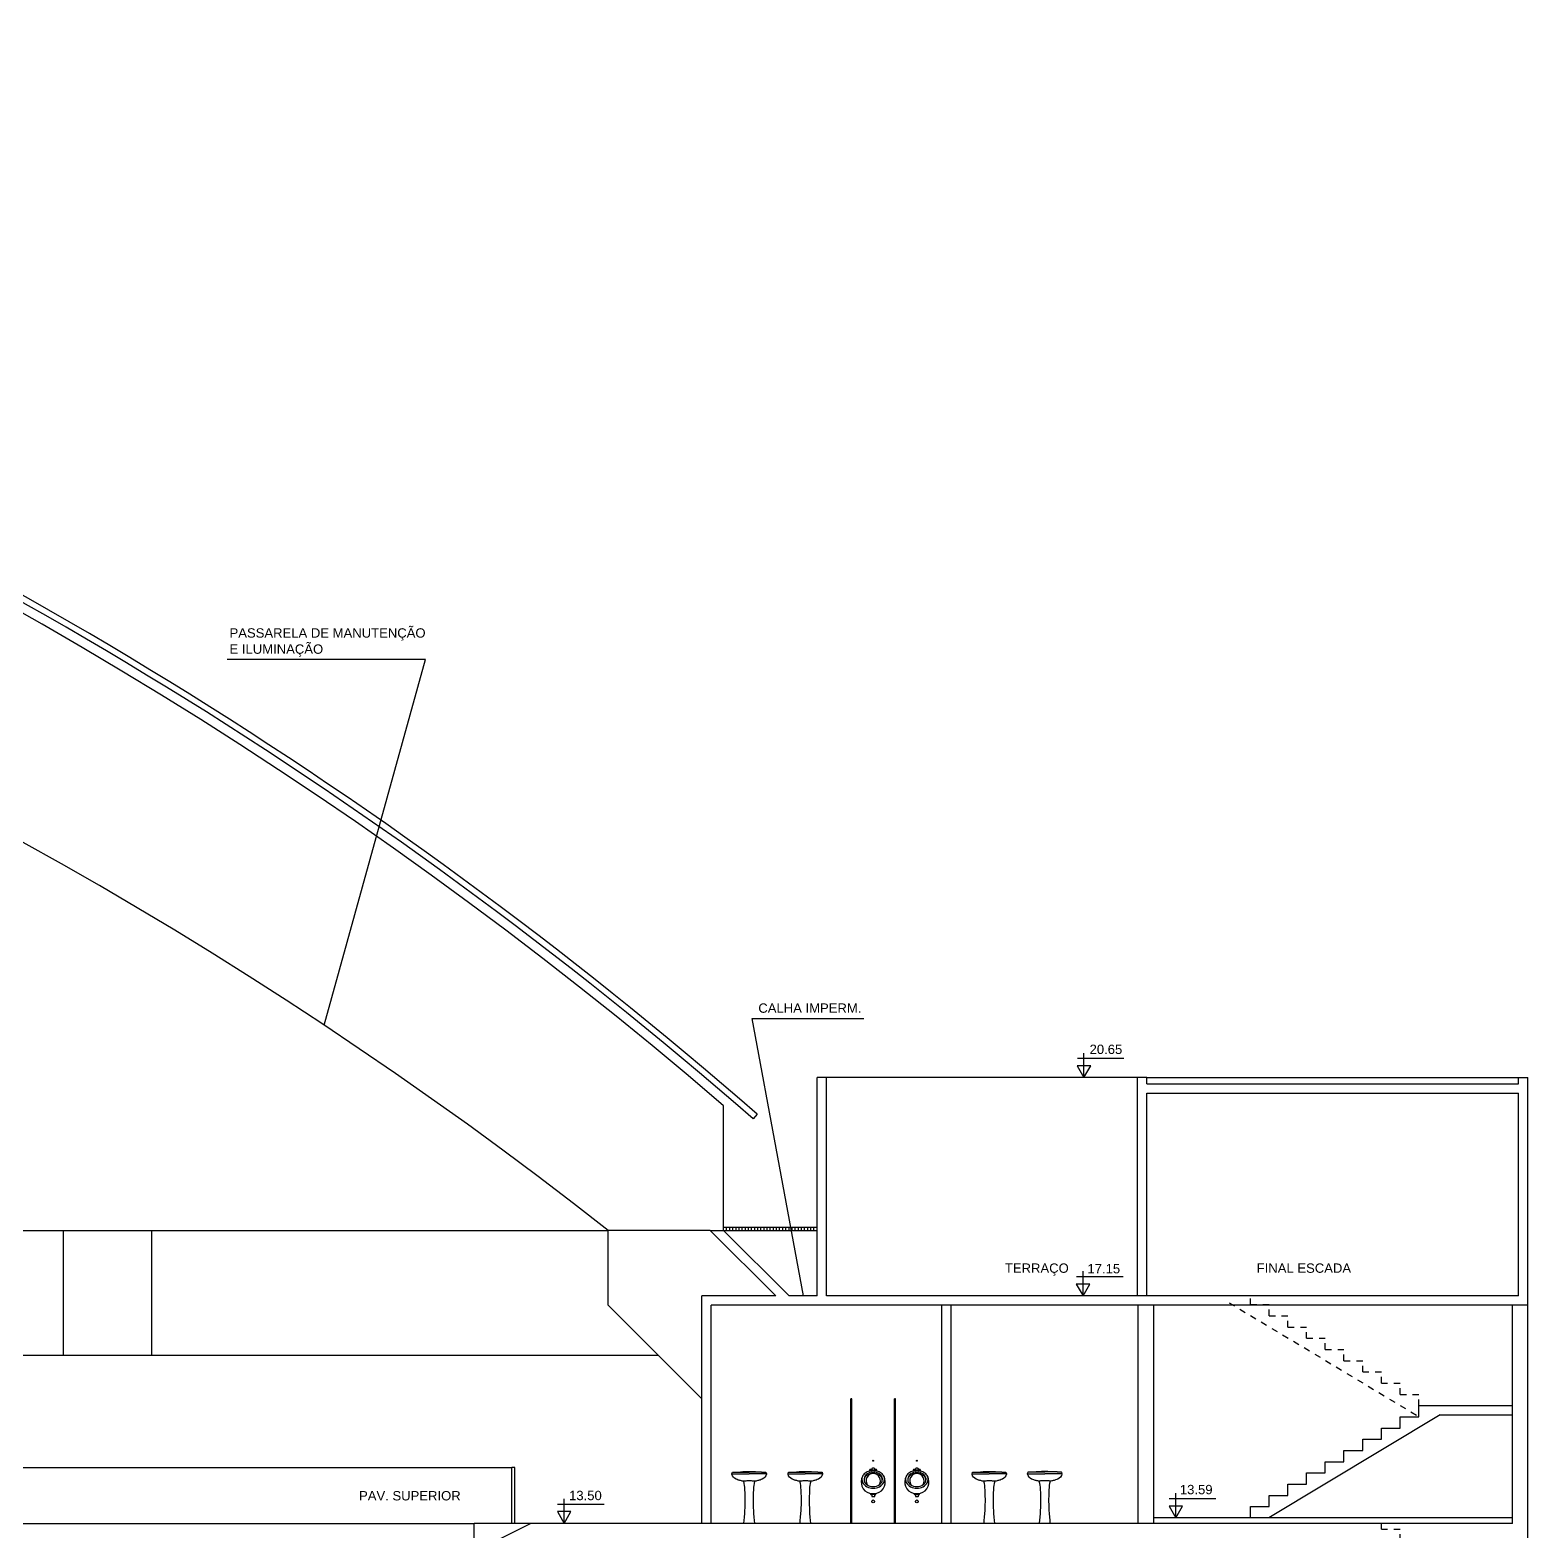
# Model space of a CAD drawing. Extents: x -748 to 161, y 105 to 425.
# Drawn here: x -227.96 to -203.94, y 244.01 to 268.08 of the extents above; entities that cross this region are included whole.
import ezdxf

# ---------------------------------------------------------------- set-up
doc = ezdxf.new("R2010")
doc.units = 0
doc.header["$LTSCALE"] = 2
doc.header["$MEASUREMENT"] = 0
doc.linetypes.add('DOT', pattern=[0.25, 0, -0.25])
doc.layers.get('0').update_dxf_attribs({"linetype": 'CONTINUOUS'})
for name, color, linetype in [('01', 1, 'CONTINUOUS'), ('02', 2, 'CONTINUOUS'), ('03', 3, 'CONTINUOUS'), ('06', 6, 'CONTINUOUS'), ('NOVOSNIVEIS', 30, 'CONTINUOUS'), ('TEXTO--0-20', 25, 'CONTINUOUS')]:
    doc.layers.add(name, color=color, linetype=linetype)
doc.styles.add('REGUA60', font='arial.ttf')

# ---------------------------------------------------------------- blocks, each defined once
blk = doc.blocks.new('LAVA-VIS')
at = {"color": 2}
blk.add_line((-0.2, 0.825), (0, 0.825), dxfattribs=at)
for points in [[(-0.089, 0.678, -0.012678), (-0.095, 0.678, -0.063987), (-0.099, 0.678, -0.005486), (-0.15, 0.69, -0.021251), (-0.174, 0.697, -0.014146), (-0.21, 0.71, -0.22714), (-0.276, 0.791, -0.197038), (-0.276, 0.799), (-0.268, 0.822, -0.322823), (-0.263, 0.825), (-0.2, 0.825), (-0.14, 0.83), (-0.1, 0.832), (-0.05, 0.835), (0, 0.835), (0.05, 0.835), (0.1, 0.832), (0.14, 0.83), (0.2, 0.825), (0.263, 0.825, -0.322823), (0.268, 0.822), (0.276, 0.799, -0.197038), (0.276, 0.791, -0.22714), (0.21, 0.71, -0.014146), (0.174, 0.697, -0.021251), (0.15, 0.69, -0.005486), (0.099, 0.678, -0.063987), (0.095, 0.678, -0.012678), (0.089, 0.678)], [(0.087, 0.679), (0.078, 0.64), (0.073, 0.61), (0.07, 0.58), (0.067, 0.53), (0.065, 0.5), (0.065, 0.49), (0.063, 0.43), (0.062, 0.4), (0.062, 0.35), (0.063, 0.3), (0.065, 0.25), (0.067, 0.21), (0.07, 0.16), (0.075, 0.1), (0.08, 0.05), (0.084, 0.005, -0.443716), (0.079, 0), (0, 0), (-0.079, 0, -0.443716), (-0.084, 0.005), (-0.08, 0.05), (-0.075, 0.1), (-0.07, 0.16), (-0.067, 0.21), (-0.065, 0.25), (-0.063, 0.3), (-0.062, 0.35), (-0.062, 0.4), (-0.063, 0.43), (-0.065, 0.49), (-0.065, 0.5), (-0.067, 0.53), (-0.07, 0.58), (-0.073, 0.61), (-0.078, 0.64), (-0.087, 0.679)]]:
    blk.add_lwpolyline(points, format="xyb")
for points in [[(-0.277, 0.795), (0, 0.795)], [(0.2, 0.825), (0, 0.825)], [(0.277, 0.795), (0, 0.795)]]:
    blk.add_lwpolyline(points, dxfattribs=at)
blk.add_lwpolyline([(0.089, 0.678, 0.003787), (0.07, 0.68, 0.008379), (0.039, 0.682, 0.006812), (0, 0.683, 0.006812), (-0.039, 0.682, 0.008379), (-0.07, 0.68, 0.003787), (-0.089, 0.678, -0.012678)], format="xyb", dxfattribs=at)

msp = doc.modelspace()

# ---------------------------------------------------------------- linework, layer by layer
msp.add_line((-216.841, 248.828), (-216.841, 250.828))
at = {"ltscale": 0.5}
for p, q in [((-216.3, 250.69), (-216.365, 250.615)), ((-320.238, 245.028), (-220.238, 245.028))]:
    msp.add_line(p, q, dxfattribs=at)
at = {"linetype": 'DOT', "ltscale": 0.1}
for p, q in [((-208.391, 247.638), (-208.391, 247.778)), ((-208.732, 247.668), (-205.691, 245.843)), ((-208.391, 247.638), (-208.091, 247.638)), ((-208.091, 247.458), (-208.091, 247.638)), ((-208.091, 247.458), (-207.791, 247.458)), ((-207.791, 247.278), (-207.791, 247.458)), ((-207.791, 247.278), (-207.491, 247.278)), ((-207.491, 247.098), (-207.491, 247.278)), ((-207.491, 247.098), (-207.191, 247.098)), ((-207.191, 246.918), (-207.191, 247.098)), ((-207.191, 246.918), (-206.891, 246.918)), ((-206.891, 246.738), (-206.891, 246.918)), ((-206.891, 246.738), (-206.591, 246.738)), ((-206.591, 246.558), (-206.591, 246.738)), ((-206.591, 246.558), (-206.291, 246.558)), ((-206.291, 246.378), (-206.291, 246.558)), ((-206.291, 246.378), (-205.991, 246.378)), ((-205.991, 246.198), (-205.991, 246.378)), ((-205.991, 246.198), (-205.691, 246.198)), ((-205.691, 246.018), (-205.691, 246.198)), ((-206.291, 244.038), (-206.291, 244.218)), ((-206.291, 244.038), (-205.991, 244.038)), ((-205.991, 243.858), (-205.991, 244.038))]:
    msp.add_line(p, q, dxfattribs=at)
at = {"ltscale": 0.5}
for centre, radius, start, end in [((-262.817, 197.351), 70.674, 48.90778, 87.9081), ((-262.817, 197.351), 70.774, 48.90778, 87.9081), ((-262.817, 197.351), 70.524, 49.31256, 87.90365), ((-262.14, 193.519), 70.334, 51.84728, 88.44978)]:
    msp.add_arc(centre, radius, start, end, dxfattribs=at)
at = {"layer": '01', "ltscale": 0.5}
msp.add_line((-204.191, 244.218), (-209.941, 244.218), dxfattribs=at)
at = {"layer": '02', "ltscale": 0.5}
for p, q in [((-210.201, 251.278), (-215.191, 251.278)), ((-210.051, 251.278), (-204.091, 251.278)), ((-321.784, 248.828), (-218.691, 248.828)), ((-227.424, 246.828), (-227.424, 248.828)), ((-226.01, 246.828), (-226.01, 248.828)), ((-218.691, 247.628), (-218.691, 248.828)), ((-217.053, 248.828), (-218.691, 248.828)), ((-216.864, 248.828), (-215.441, 248.828)), ((-216.841, 248.878), (-215.341, 248.878)), ((-216.791, 248.828), (-216.791, 248.878)), ((-216.741, 248.828), (-216.741, 248.878)), ((-216.691, 248.828), (-216.691, 248.878)), ((-216.641, 248.828), (-216.641, 248.878)), ((-216.591, 248.828), (-216.591, 248.878)), ((-216.541, 248.828), (-216.541, 248.878)), ((-216.491, 248.828), (-216.491, 248.878)), ((-216.441, 248.828), (-216.441, 248.878)), ((-216.391, 248.828), (-216.391, 248.878)), ((-216.341, 248.828), (-216.341, 248.878)), ((-216.291, 248.828), (-216.291, 248.878)), ((-216.241, 248.828), (-216.241, 248.878)), ((-216.191, 248.828), (-216.191, 248.878)), ((-216.141, 248.828), (-216.141, 248.878)), ((-216.091, 248.828), (-216.091, 248.878)), ((-216.041, 248.828), (-216.041, 248.878)), ((-215.991, 248.828), (-215.991, 248.878)), ((-215.941, 248.828), (-215.941, 248.878)), ((-215.891, 248.828), (-215.891, 248.878)), ((-215.841, 248.828), (-215.841, 248.878)), ((-215.791, 248.828), (-215.791, 248.878)), ((-215.741, 248.828), (-215.741, 248.878)), ((-215.691, 248.828), (-215.691, 248.878)), ((-215.641, 248.828), (-215.641, 248.878)), ((-215.591, 248.828), (-215.591, 248.878)), ((-215.541, 248.828), (-215.541, 248.878)), ((-215.491, 248.828), (-215.491, 248.878)), ((-215.441, 248.828), (-215.441, 248.878)), ((-215.441, 248.828), (-215.341, 248.828)), ((-215.391, 248.828), (-215.391, 248.878)), ((-217.191, 246.128), (-218.691, 247.628)), ((-322.584, 246.828), (-217.891, 246.828)), ((-214.801, 244.128), (-214.801, 246.128)), ((-214.781, 246.128), (-214.801, 246.128)), ((-214.781, 244.128), (-214.781, 246.128)), ((-214.101, 244.128), (-214.101, 246.128)), ((-214.081, 246.128), (-214.101, 246.128)), ((-214.081, 244.128), (-214.081, 246.128)), ((-214.5, 244.97), (-214.496, 244.985)), ((-214.486, 244.995), (-214.464, 244.997)), ((-214.395, 244.995), (-214.418, 244.997)), ((-214.381, 244.97), (-214.385, 244.985)), ((-213.8, 244.97), (-213.796, 244.985)), ((-213.786, 244.995), (-213.764, 244.997)), ((-213.695, 244.995), (-213.718, 244.997)), ((-213.681, 244.97), (-213.685, 244.985)), ((-214.441, 244.594), (-214.467, 244.594)), ((-214.414, 244.594), (-214.441, 244.594)), ((-213.741, 244.594), (-213.767, 244.594)), ((-213.714, 244.594), (-213.741, 244.594)), ((-319.638, 244.128), (-220.838, 244.128))]:
    msp.add_line(p, q, dxfattribs=at)
at = {"layer": '02'}
for points in [[(-214.621, 244.725, 0.242542), (-214.498, 244.613, -0.251654), (-214.485, 244.6, 0.418034), (-214.479, 244.594), (-214.47, 244.594, -0.525277), (-214.465, 244.589), (-214.465, 244.564, 0.414214), (-214.462, 244.561), (-214.441, 244.561), (-214.42, 244.561, 0.414214), (-214.417, 244.564), (-214.417, 244.589, -0.525277), (-214.412, 244.594), (-214.402, 244.594, 0.418034), (-214.397, 244.6, -0.251654), (-214.384, 244.613, 0.242542), (-214.261, 244.725, 0.203384), (-214.267, 244.879, 0.129371), (-214.312, 244.935, 0.0925), (-214.38, 244.969), (-214.384, 244.985, 0.299676), (-214.395, 244.996), (-214.417, 244.998, 0.492423), (-214.428, 245.013), (-214.441, 245.013), (-214.453, 245.013, 0.492423), (-214.464, 244.998), (-214.486, 244.996, 0.299676), (-214.498, 244.985), (-214.502, 244.969, 0.0925), (-214.57, 244.935, 0.129371), (-214.614, 244.879, 0.203384)], [(-214.441, 244.72, 0.167199), (-214.337, 244.755, 0.178091), (-214.297, 244.809, 0.341921), (-214.341, 244.922, 0.167713), (-214.441, 244.952, 0.167713), (-214.541, 244.922, 0.341921), (-214.584, 244.809, 0.178091), (-214.545, 244.755, 0.167199)], [(-213.921, 244.725, 0.242542), (-213.798, 244.613, -0.251654), (-213.785, 244.6, 0.418034), (-213.779, 244.594), (-213.77, 244.594, -0.525277), (-213.765, 244.589), (-213.765, 244.564, 0.414214), (-213.762, 244.561), (-213.741, 244.561), (-213.72, 244.561, 0.414214), (-213.717, 244.564), (-213.717, 244.589, -0.525277), (-213.712, 244.594), (-213.702, 244.594, 0.418034), (-213.697, 244.6, -0.251654), (-213.684, 244.613, 0.242542), (-213.561, 244.725, 0.203384), (-213.567, 244.879, 0.129371), (-213.612, 244.935, 0.0925), (-213.68, 244.969), (-213.684, 244.985, 0.299676), (-213.695, 244.996), (-213.717, 244.998, 0.492423), (-213.728, 245.013), (-213.741, 245.013), (-213.753, 245.013, 0.492423), (-213.764, 244.998), (-213.786, 244.996, 0.299676), (-213.798, 244.985), (-213.802, 244.969, 0.0925), (-213.87, 244.935, 0.129371), (-213.914, 244.879, 0.203384)], [(-213.741, 244.72, 0.167199), (-213.637, 244.755, 0.178091), (-213.597, 244.809, 0.341921), (-213.641, 244.922, 0.167713), (-213.741, 244.952, 0.167713), (-213.841, 244.922, 0.341921), (-213.884, 244.809, 0.178091), (-213.845, 244.755, 0.167199)]]:
    msp.add_lwpolyline(points, format="xyb", close=True, dxfattribs=at)
at = {"layer": '02', "ltscale": 0.5}
for centre, radius in [((-214.441, 245.134), 0.0075), ((-213.741, 245.134), 0.0075), ((-214.476, 244.983), 0.005), ((-214.406, 244.983), 0.005), ((-213.776, 244.983), 0.005), ((-213.706, 244.983), 0.005), ((-214.441, 244.482), 0.0235), ((-213.741, 244.482), 0.0235)]:
    msp.add_circle(centre, radius, dxfattribs=at)
for centre, radius, start, end in [((-214.509, 244.836), 0.114, 157.7484, 206.5163), ((-214.504, 244.829), 0.0821, 116.1699, 193.9306), ((-214.44, 244.813), 0.116, 90.209, 213.2276), ((-214.445, 244.749), 0.181, 88.4845, 121.7347), ((-214.444, 244.77), 0.207, 90.8586, 105.9954), ((-214.483, 244.982), 0.013, 100.6535, 167.1548), ((-214.47, 244.984), 0.00848, 273.0142, 6.5565), ((-214.501, 244.983), 0.0402, 3.4314, 22.5579), ((-214.438, 245.022), 0.0366, 233.8046, 266.7018), ((-214.443, 245.022), 0.0366, 273.2982, 306.1954), ((-214.436, 244.749), 0.181, 58.2653, 91.5155), ((-214.441, 244.813), 0.116, 326.7724, 89.791), ((-214.437, 244.77), 0.207, 74.0046, 89.1414), ((-214.38, 244.983), 0.0402, 157.4421, 176.5686), ((-214.412, 244.984), 0.00848, 173.4435, 266.9858), ((-214.398, 244.982), 0.013, 12.8452, 79.3465), ((-214.377, 244.829), 0.0821, 346.0694, 63.8301), ((-214.373, 244.836), 0.114, 333.4837, 22.2516), ((-213.809, 244.836), 0.114, 157.7484, 206.5163), ((-213.804, 244.829), 0.0821, 116.1699, 193.9306), ((-213.74, 244.813), 0.116, 90.209, 213.2276), ((-213.745, 244.749), 0.181, 88.4845, 121.7347), ((-213.744, 244.77), 0.207, 90.8586, 105.9954), ((-213.783, 244.982), 0.013, 100.6535, 167.1548), ((-213.77, 244.984), 0.00848, 273.0142, 6.5565), ((-213.801, 244.983), 0.0402, 3.4314, 22.5579), ((-213.738, 245.022), 0.0366, 233.8046, 266.7018), ((-213.743, 245.022), 0.0366, 273.2982, 306.1954), ((-213.736, 244.749), 0.181, 58.2653, 91.5155), ((-213.741, 244.813), 0.116, 326.7724, 89.791), ((-213.737, 244.77), 0.207, 74.0046, 89.1414), ((-213.68, 244.983), 0.0402, 157.4421, 176.5686), ((-213.712, 244.984), 0.00848, 173.4435, 266.9858), ((-213.698, 244.982), 0.013, 12.8452, 79.3465), ((-213.677, 244.829), 0.0821, 346.0694, 63.8301), ((-213.673, 244.836), 0.114, 333.4837, 22.2516), ((-214.463, 244.869), 0.17, 209.4138, 242.6695), ((-214.442, 244.911), 0.217, 243.0862, 270.4647), ((-214.431, 245.15), 0.541, 263.4102, 269.0334), ((-214.439, 244.911), 0.217, 269.5353, 296.9138), ((-214.45, 245.15), 0.541, 270.9666, 276.5898), ((-214.419, 244.869), 0.17, 297.3305, 330.5862), ((-213.763, 244.869), 0.17, 209.4138, 242.6695), ((-213.742, 244.911), 0.217, 243.0862, 270.4647), ((-213.731, 245.15), 0.541, 263.4102, 269.0334), ((-213.739, 244.911), 0.217, 269.5353, 296.9138), ((-213.75, 245.15), 0.541, 270.9666, 276.5898), ((-213.719, 244.869), 0.17, 297.3305, 330.5862)]:
    msp.add_arc(centre, radius, start, end, dxfattribs=at)
at = {"layer": '03', "ltscale": 0.5}
for p, q in [((-215.341, 247.778), (-215.341, 251.278)), ((-215.191, 251.278), (-215.341, 251.278)), ((-215.191, 247.778), (-215.191, 251.278)), ((-210.201, 247.778), (-210.201, 251.278)), ((-210.051, 251.278), (-210.201, 251.278)), ((-210.051, 251.178), (-210.051, 251.278)), ((-210.051, 251.178), (-204.091, 251.178)), ((-204.091, 251.178), (-204.091, 251.278)), ((-204.091, 251.278), (-203.941, 251.278)), ((-203.941, 247.628), (-203.941, 251.278)), ((-210.051, 251.028), (-204.091, 251.028)), ((-210.051, 247.778), (-210.051, 251.028)), ((-204.091, 247.778), (-204.091, 251.028)), ((-203.941, 246.828), (-203.941, 250.878)), ((-216.003, 247.778), (-217.053, 248.828)), ((-217.053, 248.828), (-216.841, 248.828)), ((-215.791, 247.778), (-216.841, 248.828)), ((-217.191, 244.128), (-217.191, 247.778)), ((-216.003, 247.778), (-217.191, 247.778)), ((-215.341, 247.778), (-215.791, 247.778)), ((-204.091, 247.778), (-215.191, 247.778)), ((-217.041, 244.128), (-217.041, 247.628)), ((-203.941, 247.628), (-217.041, 247.628)), ((-213.341, 244.128), (-213.341, 247.628)), ((-213.191, 244.128), (-213.191, 247.628)), ((-210.191, 246.828), (-210.191, 247.628)), ((-209.941, 246.828), (-209.941, 247.628)), ((-204.191, 246.828), (-204.191, 247.628)), ((-210.191, 244.128), (-210.191, 246.828)), ((-209.941, 244.128), (-209.941, 246.828)), ((-204.191, 244.128), (-204.191, 246.828)), ((-203.941, 230.098), (-203.941, 246.828)), ((-205.691, 245.838), (-205.691, 246.018)), ((-205.691, 246.018), (-204.191, 246.018)), ((-205.349, 245.868), (-208.099, 244.218)), ((-205.991, 245.658), (-205.991, 245.838)), ((-205.991, 245.838), (-205.691, 245.838)), ((-205.349, 245.868), (-204.191, 245.868)), ((-206.291, 245.658), (-205.991, 245.658)), ((-206.291, 245.478), (-206.291, 245.658)), ((-206.891, 245.298), (-206.591, 245.298)), ((-206.891, 245.118), (-206.891, 245.298)), ((-206.591, 245.298), (-206.591, 245.478)), ((-206.591, 245.478), (-206.291, 245.478)), ((-207.191, 244.938), (-207.191, 245.118)), ((-207.191, 245.118), (-206.891, 245.118)), ((-220.238, 244.128), (-220.238, 245.028)), ((-220.188, 245.028), (-220.238, 245.028)), ((-220.188, 244.128), (-220.188, 245.028)), ((-207.491, 244.758), (-207.491, 244.938)), ((-207.491, 244.938), (-207.191, 244.938)), ((-208.091, 244.398), (-208.091, 244.578)), ((-208.091, 244.578), (-207.791, 244.578)), ((-207.791, 244.758), (-207.491, 244.758)), ((-207.791, 244.578), (-207.791, 244.758)), ((-208.391, 244.398), (-208.091, 244.398)), ((-208.391, 244.218), (-208.391, 244.398)), ((-204.191, 244.128), (-220.838, 244.128)), ((-220.838, 243.678), (-220.838, 244.128))]:
    msp.add_line(p, q, dxfattribs=at)
at = {"layer": '06', "ltscale": 0.5}
msp.add_line((-240.691, 233.751), (-219.938, 244.128), dxfattribs=at)
at = {"layer": 'TEXTO--0-20', "color": 8}
for p, q in [((-221.618, 257.984), (-224.802, 257.984)), ((-223.246, 252.121), (-221.618, 257.984)), ((-215.559, 247.778), (-216.384, 252.227)), ((-216.384, 252.227), (-214.593, 252.227)), ((-216.384, 252.227), (-214.593, 252.227)), ((-215.559, 247.778), (-216.384, 252.227)), ((-211.166, 251.589), (-210.421, 251.589)), ((-211.061, 251.28), (-211.061, 251.672)), ((-211.075, 247.78), (-211.075, 248.172)), ((-211.181, 248.089), (-210.435, 248.089)), ((-209.587, 244.22), (-209.587, 244.612)), ((-219.503, 244.439), (-218.757, 244.439)), ((-219.397, 244.13), (-219.397, 244.522)), ((-209.693, 244.529), (-208.947, 244.529))]:
    msp.add_line(p, q, dxfattribs=at)
for points in [[(-211.061, 251.28), (-210.952, 251.468), (-211.169, 251.468)], [(-211.075, 247.78), (-210.967, 247.968), (-211.184, 247.968)], [(-219.397, 244.13), (-219.288, 244.318), (-219.505, 244.318)], [(-209.587, 244.22), (-209.479, 244.408), (-209.696, 244.408)]]:
    msp.add_lwpolyline(points, close=True, dxfattribs=at)

# ---------------------------------------------------------------- block references
at = {"layer": '02', "ltscale": 0.5}
for p in [(-216.43, 244.128), (-215.53, 244.128)]:
    msp.add_blockref('LAVA-VIS', p, dxfattribs=at)
for p, rotation in [((-212.58, 244.128), 359.9999999999903), ((-211.69, 244.13), 359.9999999999923)]:
    msp.add_blockref('LAVA-VIS', p, dxfattribs=dict(at, rotation=rotation))

# ---------------------------------------------------------------- texts
at = {"layer": 'NOVOSNIVEIS', "ltscale": 0.5, "style": 'REGUA60'}
for s, p in [('PASSARELA DE MANUTENÇÃO', (-224.763, 258.334)), ('E ILUMINAÇÃO ', (-224.763, 258.075)), ('CALHA IMPERM.', (-216.283, 252.318)), ('CALHA IMPERM.', (-216.283, 252.318)), ('20.65', (-210.971, 251.657)), ('TERRAÇO', (-212.329, 248.148)), ('17.15', (-211.005, 248.139)), ('FINAL ESCADA', (-208.291, 248.148)), ('PAV. SUPERIOR', (-222.686, 244.498)), ('13.50', (-219.318, 244.502)), ('13.59', (-209.523, 244.597))]:
    msp.add_text(s, height=0.15, dxfattribs=at).set_placement(p)

doc.saveas('drawing.dxf')
